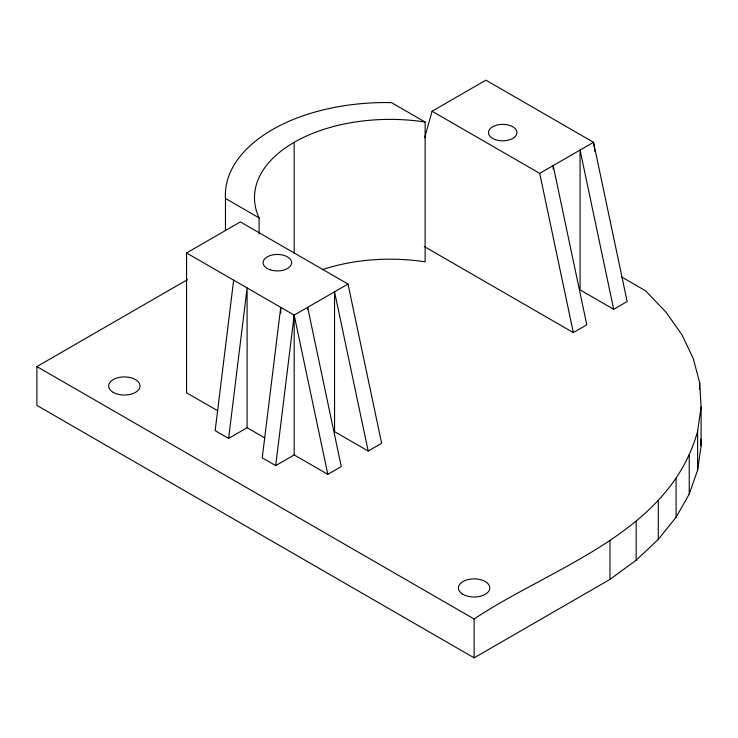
<?xml version="1.0" encoding="UTF-8"?>
<svg xmlns="http://www.w3.org/2000/svg" width="738" height="738" viewBox="0 0 738 738"><rect width="100%" height="100%" fill="white"/><g stroke="black" fill="none" stroke-linecap="round" stroke-linejoin="round"><path stroke-width="1.11" d="M233.651 280.163L215.155 430.651L228.605 438.418L247.101 427.736L264.905 438.021M228.605 438.418L247.101 287.931L247.101 427.736M280.735 313.078L280.735 307.349L262.239 457.837L275.689 465.604L294.185 315.117L348.004 284.047L381.629 443.27L368.179 451.038L334.545 431.619L334.545 291.814L368.179 451.038M187.48 279.637L36.9 366.574L36.9 405.411L474.119 657.835L609.966 579.395L636.165 560.225L658.296 539.423L676.073 517.255L689.246 494.054L697.622 470.115L697.622 431.278L701.1 406.942L699.624 382.542L693.222 358.4L681.986 334.858L666.045 312.239L645.649 290.846L621.903 277.137M697.622 470.115L701.1 445.78L701.1 406.942M424.673 137.738L432.081 111.235L485.89 80.165L593.518 142.296L627.152 301.528L613.693 309.296L580.068 289.877L580.068 150.063L613.693 309.296M474.119 657.835L474.119 618.997C552.402 566.729 669.255 533.666 697.622 431.278M217.821 410.835L186.566 392.791L186.566 252.977L240.376 221.907L348.004 284.047M432.081 111.235L539.709 173.365L593.518 142.296L594.164 146.834M275.689 465.604L294.185 454.922L327.82 474.34L341.27 466.573L307.645 307.349L307.645 309.637M424.285 246.538L573.334 332.589L586.793 324.821L553.159 165.598L553.159 169.039M322.266 269.674A135.552 78.265 0 0 1 425.125 261.852L425.125 122.047L391.491 102.628A160.331 92.564 0 0 0 225.468 198.476L225.468 230.56M225.468 198.476L259.103 217.894A135.552 78.265 0 0 1 425.125 122.047M186.566 252.977L294.185 315.117L327.82 474.34M36.9 366.574L474.119 618.997M539.709 173.365L573.334 332.589M594.487 149.094L594.819 151.364M700.694 439.119L701.1 445.78M699.624 382.542L699.624 389.387M689.246 455.217L689.246 494.054M676.073 478.427L676.073 517.255M658.296 500.585L658.296 539.423M636.165 521.388L636.165 560.225M609.966 540.567L609.966 579.395M294.185 142.296L294.185 253.457M294.185 315.117L294.185 454.922M259.103 217.894L259.103 233.937M270.237 269.822A14.271 8.238 0 0 0 291.639 262.691A14.271 8.238 0 0 0 270.237 255.551A14.271 8.238 0 0 0 270.237 269.822M495.576 139.722A14.271 8.238 0 0 0 516.978 132.591A14.271 8.238 0 0 0 495.576 125.46A14.271 8.238 0 0 0 495.576 139.722M113.246 392.395A15.692 9.059 0 0 0 139.51 388.336A15.692 9.059 0 0 0 120.285 377.238A15.692 9.059 0 0 0 113.246 392.395M463.021 594.339A15.692 9.059 0 0 0 489.285 590.28A15.692 9.059 0 0 0 470.06 579.182A15.692 9.059 0 0 0 463.021 594.339"/></g></svg>
